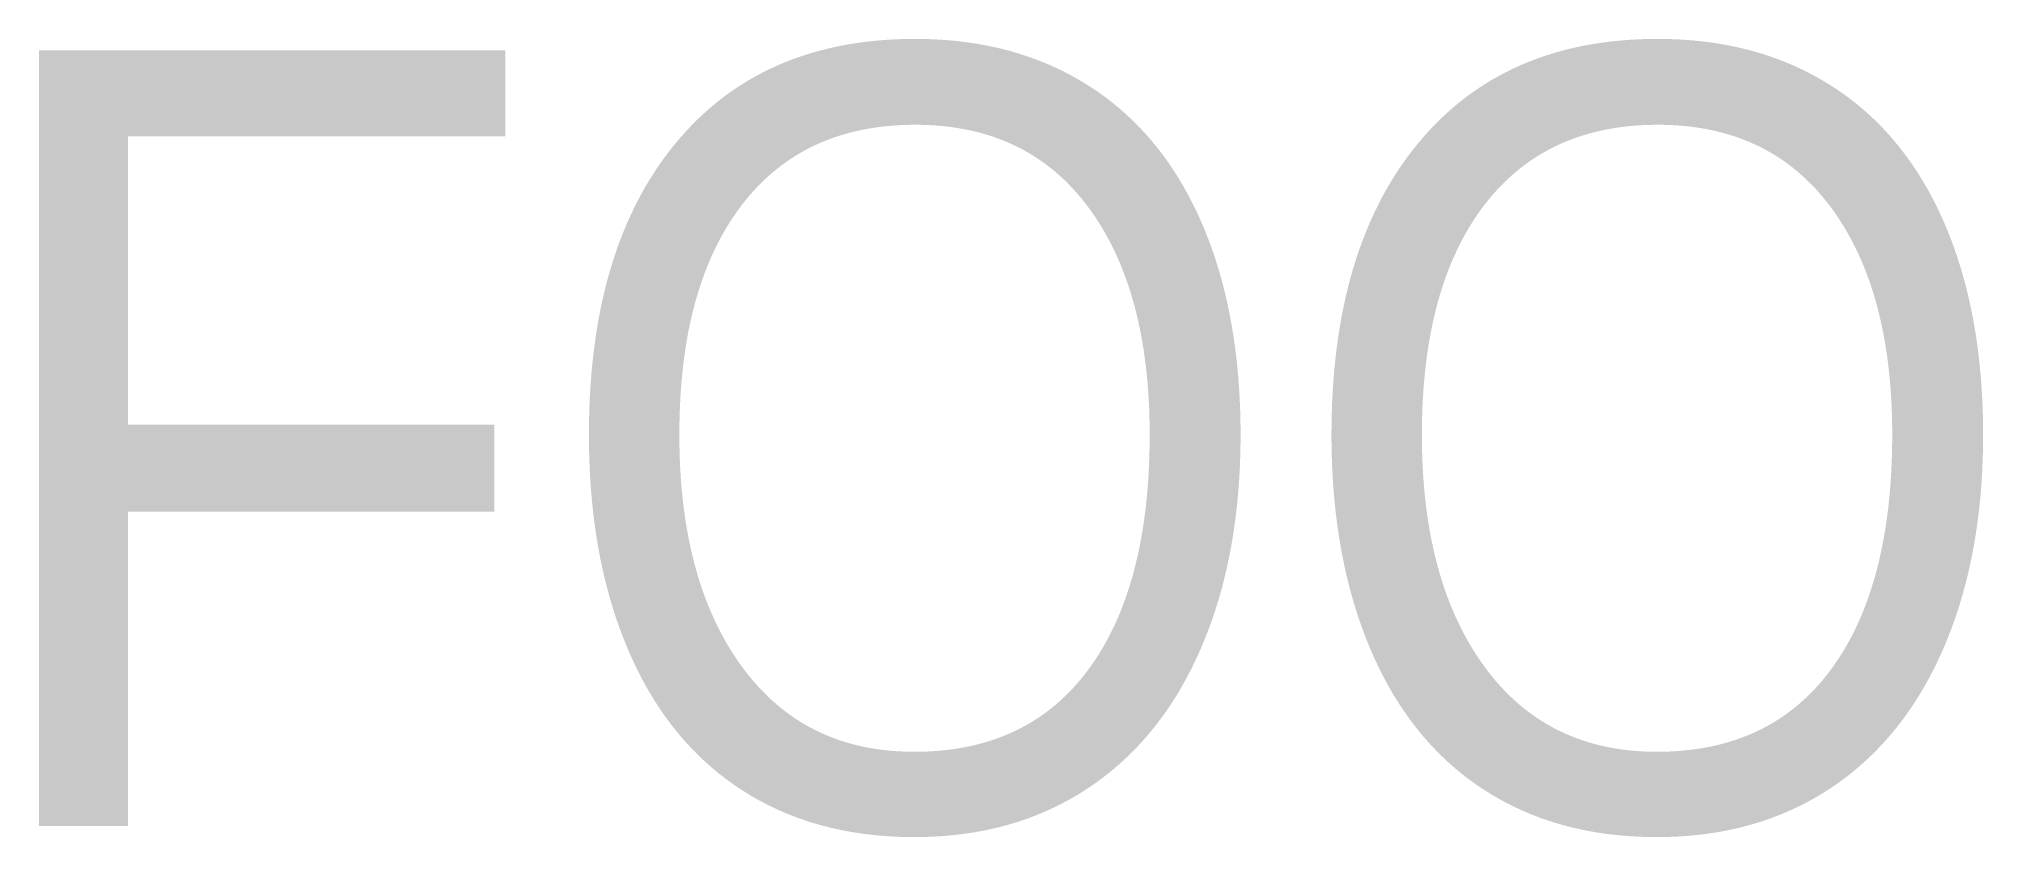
# Model space of a CAD drawing. Extents: x 1.08 to 2.96, y 3.99 to 4.76.
import ezdxf
from ezdxf.enums import TextEntityAlignment as Align

# ---------------------------------------------------------------- set-up
doc = ezdxf.new("R2010")
doc.units = 0
doc.layers.get('0').update_dxf_attribs({"linetype": 'CONTINUOUS'})

msp = doc.modelspace()

# ---------------------------------------------------------------- texts
at = {"color": 0}
msp.add_text('FOO', height=0.75, dxfattribs=at).set_placement((1, 4), (3, 4), align=Align.ALIGNED)

doc.saveas('drawing.dxf')
